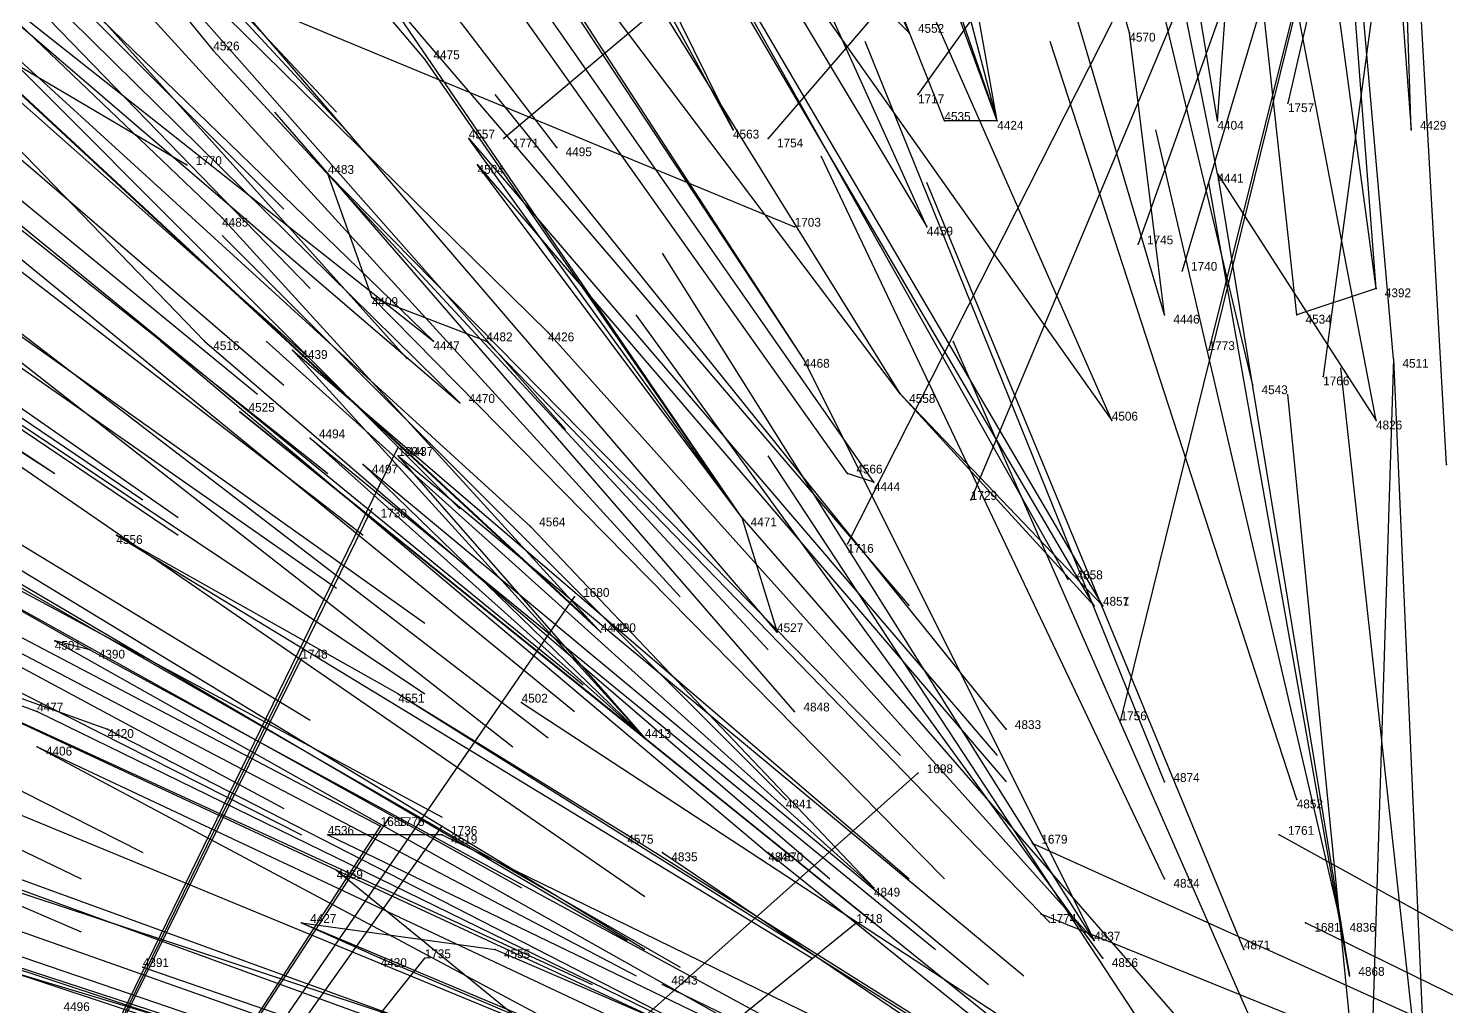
# Model space of a CAD drawing. Extents: x -0.5 to 0.59, y -0.5 to 0.58.
# Drawn here: x -0.169 to -0.008, y 0.0495 to 0.1605 of the extents above; entities that cross this region are included whole.
import ezdxf

# ---------------------------------------------------------------- set-up
doc = ezdxf.new("R2010")
doc.units = 0
for name, color, linetype in [('Facilities', 3, 'CONTINUOUS'), ('Facilities_lines', 3, 'CONTINUOUS'), ('Normals', 1, 'CONTINUOUS'), ('Source_points', 5, 'CONTINUOUS'), ('Text', 3, 'CONTINUOUS')]:
    doc.layers.add(name, color=color, linetype=linetype)

msp = doc.modelspace()

# ---------------------------------------------------------------- linework, layer by layer
at = {"layer": 'Facilities', "color": 3}
for p in [(-0.059, 0.15, -0.403), (-0.034, 0.15, -0.385), (-0.109, 0.147, -0.457), (-0.034, 0.144, -0.369), (-0.016, 0.131, -0.329), (-0.13, 0.13, -0.46), (-0.04, 0.128, -0.334), (-0.081, 0.123, -0.368), (-0.014, 0.123, -0.309), (-0.03, 0.12, -0.309), (-0.07, 0.119, -0.345), (-0.008, 0.111, -0.278), (-0.073, 0.109, -0.328), (-0.088, 0.105, -0.342), (-0.112, 0.104, -0.382), (-0.051, 0.098, -0.277), (-0.105, 0.093, -0.35), (-0.162, 0.09, -0.462), (-0.127, 0.085, -0.383), (-0.113, 0.084, -0.353), (-0.082, 0.083, -0.292), (-0.058, 0.081, -0.249), (-0.168, 0.079, -0.463), (-0.099, 0.08, -0.318), (-0.04, 0.075, -0.213), (-0.083, 0.073, -0.276), (-0.025, 0.073, -0.192), (-0.122, 0.069, -0.35), (-0.097, 0.067, -0.294), (-0.085, 0.067, -0.271), (-0.134, 0.065, -0.373), (-0.084, 0.066, -0.267), (-0.04, 0.064, -0.188), (-0.138, 0.059, -0.375), (-0.02, 0.059, -0.155), (-0.047, 0.055, -0.18), (-0.031, 0.056, -0.161), (-0.156, 0.054, -0.413), (-0.097, 0.052, -0.276)]:
    msp.add_point(p, dxfattribs=at)
at = {"layer": 'Facilities_lines', "color": 3}
for p, q in [((-0.006, 0.24, -1.25), (-0.115, 0.148, -1.25)), ((-0.006, 0.24, -1.25), (-0.085, 0.148, -1.25)), ((-0.006, 0.24, -1.25), (-0.076, 0.102, -1.25)), ((-0.006, 0.24, -1.25), (-0.068, 0.153, -1.25)), ((-0.006, 0.24, -1.25), (-0.062, 0.107, -1.25)), ((-0.006, 0.24, -1.25), (-0.045, 0.082, -1.25)), ((-0.006, 0.24, -1.25), (-0.043, 0.136, -1.25)), ((-0.006, 0.24, -1.25), (-0.038, 0.133, -1.25)), ((-0.006, 0.24, -1.25), (-0.035, 0.124, -1.25)), ((-0.006, 0.24, -1.25), (-0.026, 0.152, -1.25)), ((-0.006, 0.24, -1.25), (-0.022, 0.121, -1.25)), ((-0.059, 0.15, -0.403), (-0.085, 0.225, -0.602)), ((-0.124, 0.22, -0.631), (-0.089, 0.149, -0.434)), ((-0.016, 0.131, -0.329), (-0.028, 0.22, -0.555)), ((-0.197, 0.218, -0.736), (-0.148, 0.158, -0.542)), ((-0.273, 0.217, -1.25), (-0.082, 0.138, -1.25)), ((-0.273, 0.217, -1.25), (-0.151, 0.145, -1.25)), ((-0.034, 0.15, -0.385), (-0.031, 0.191, -0.484)), ((-0.097, 0.188, -0.53), (-0.067, 0.138, -0.383)), ((-0.097, 0.188, -0.53), (-0.046, 0.116, -0.313)), ((-0.097, 0.188, -0.53), (-0.069, 0.16, -0.436)), ((-0.059, 0.15, -0.403), (-0.069, 0.188, -0.499)), ((-0.015, 0.188, -0.471), (-0.012, 0.149, -0.374)), ((-0.207, 0.185, -0.694), (-0.149, 0.125, -0.486)), ((-0.169, 0.184, -0.624), (-0.11, 0.126, -0.418)), ((-0.07, 0.119, -0.345), (-0.116, 0.18, -0.535)), ((-0.19, 0.178, -0.65), (-0.123, 0.125, -0.439)), ((-0.19, 0.178, -0.65), (-0.12, 0.118, -0.421)), ((-0.059, 0.15, -0.403), (-0.064, 0.178, -0.473)), ((-0.088, 0.105, -0.342), (-0.129, 0.165, -0.524)), ((-0.081, 0.123, -0.368), (-0.108, 0.164, -0.49)), ((-0.04, 0.128, -0.334), (-0.044, 0.16, -0.414)), ((-0.088, 0.105, -0.342), (-0.124, 0.157, -0.5)), ((-0.059, 0.15, -0.403), (-0.065, 0.15, -0.409)), ((-0.088, 0.105, -0.342), (-0.119, 0.148, -0.476)), ((-0.088, 0.105, -0.342), (-0.118, 0.145, -0.468)), ((-0.13, 0.13, -0.46), (-0.135, 0.144, -0.494)), ((-0.034, 0.144, -0.369), (-0.016, 0.116, -0.292)), ((-0.034, 0.144, -0.369), (-0.019, 0.053, -0.141)), ((-0.105, 0.093, -0.35), (-0.147, 0.139, -0.506)), ((-0.016, 0.131, -0.329), (-0.025, 0.128, -0.325)), ((-0.13, 0.13, -0.46), (-0.117, 0.125, -0.429)), ((-0.099, 0.08, -0.318), (-0.139, 0.124, -0.465)), ((-0.081, 0.123, -0.368), (-0.048, 0.057, -0.188)), ((-0.014, 0.123, -0.309), (-0.017, 0.028, -0.081)), ((-0.014, 0.123, -0.309), (-0.01, 0.031, -0.082)), ((-0.07, 0.119, -0.345), (-0.048, 0.095, -0.267)), ((-0.07, 0.119, -0.345), (-0.047, 0.095, -0.266)), ((-0.099, 0.08, -0.318), (-0.145, 0.117, -0.467)), ((-0.204, -0.045, -1.25), (-0.127, 0.113, -1.25)), ((-0.099, 0.08, -0.318), (-0.137, 0.114, -0.445)), ((-0.099, 0.08, -0.318), (-0.127, 0.112, -0.423)), ((-0.099, 0.08, -0.318), (-0.131, 0.111, -0.428)), ((-0.073, 0.109, -0.328), (-0.076, 0.11, -0.334)), ((-0.239, 0.109, -0.656), (-0.16, 0.081, -0.448)), ((-0.239, 0.109, -0.656), (-0.168, 0.083, -0.469)), ((-0.162, 0.09, -0.462), (-0.194, 0.108, -0.554)), ((-0.204, -0.045, -1.25), (-0.13, 0.106, -1.25)), ((-0.088, 0.105, -0.342), (-0.084, 0.092, -0.313)), ((-0.112, 0.104, -0.382), (-0.073, 0.063, -0.241)), ((-0.127, 0.085, -0.383), (-0.159, 0.103, -0.473)), ((-0.204, -0.045, -1.25), (-0.107, 0.096, -1.25)), ((-0.105, 0.093, -0.35), (-0.104, 0.092, -0.347)), ((-0.134, 0.065, -0.373), (-0.19, 0.091, -0.526)), ((-0.162, 0.09, -0.462), (-0.166, 0.091, -0.473)), ((-0.204, -0.045, -1.25), (-0.138, 0.089, -1.25)), ((-0.127, 0.085, -0.383), (-0.101, 0.069, -0.306)), ((-0.168, 0.079, -0.463), (-0.108, 0.047, -0.295)), ((-0.204, -0.045, -1.25), (-0.068, 0.076, -1.25)), ((-0.204, -0.045, -1.25), (-0.128, 0.071, -1.25)), ((-0.204, -0.045, -1.25), (-0.129, 0.07, -1.25)), ((-0.204, -0.045, -1.25), (-0.122, 0.07, -1.25)), ((-0.122, 0.069, -0.35), (-0.135, 0.069, -0.379)), ((0.109, -0.006, -1.25), (-0.055, 0.068, -1.25)), ((0.109, -0.006, -1.25), (-0.027, 0.069, -1.25)), ((-0.134, 0.065, -0.373), (-0.107, 0.043, -0.287)), ((0.109, -0.006, -1.25), (-0.054, 0.06, -1.25)), ((-0.204, -0.045, -1.25), (-0.075, 0.059, -1.25)), ((-0.138, 0.059, -0.375), (-0.129, 0.055, -0.351)), ((-0.138, 0.059, -0.375), (-0.116, 0.056, -0.321)), ((0.109, -0.006, -1.25), (-0.024, 0.059, -1.25)), ((-0.204, -0.045, -1.25), (-0.124, 0.055, -1.25))]:
    msp.add_line(p, q, dxfattribs=at)
at = {"layer": 'Normals', "color": 1}
for p, q in [((-0.044, 0.16, -0.414), (-0.069, 0.248, -0.375)), ((-0.069, 0.16, -0.436), (-0.107, 0.244, -0.397)), ((-0.012, 0.149, -0.374), (-0.015, 0.242, -0.336)), ((-0.034, 0.15, -0.385), (-0.049, 0.241, -0.346)), ((-0.059, 0.15, -0.403), (-0.091, 0.237, -0.365)), ((-0.065, 0.15, -0.409), (-0.099, 0.236, -0.372)), ((-0.034, 0.144, -0.369), (-0.052, 0.234, -0.331)), ((-0.089, 0.149, -0.434), (-0.133, 0.23, -0.395)), ((-0.124, 0.157, -0.5), (-0.184, 0.228, -0.463)), ((-0.016, 0.131, -0.329), (-0.023, 0.223, -0.292)), ((-0.067, 0.138, -0.383), (-0.105, 0.222, -0.345)), ((-0.109, 0.147, -0.457), (-0.165, 0.22, -0.417)), ((-0.025, 0.128, -0.325), (-0.035, 0.22, -0.288)), ((-0.197, 0.218, -0.736), (-0.134, 0.151, -0.773)), ((-0.196, 0.217, -0.732), (-0.133, 0.149, -0.769)), ((-0.04, 0.128, -0.334), (-0.066, 0.216, -0.296)), ((-0.014, 0.123, -0.309), (-0.022, 0.214, -0.269)), ((-0.03, 0.12, -0.309), (-0.051, 0.208, -0.267)), ((-0.206, 0.206, -0.729), (-0.14, 0.14, -0.765)), ((-0.016, 0.116, -0.292), (-0.033, 0.205, -0.251)), ((-0.147, 0.139, -0.506), (-0.214, 0.203, -0.469)), ((-0.081, 0.123, -0.368), (-0.131, 0.2, -0.328)), ((-0.046, 0.116, -0.313), (-0.083, 0.2, -0.273)), ((-0.008, 0.111, -0.278), (-0.013, 0.2, -0.232)), ((-0.202, 0.198, -0.708), (-0.137, 0.131, -0.743)), ((-0.07, 0.119, -0.345), (-0.119, 0.198, -0.308)), ((-0.188, 0.192, -0.672), (-0.126, 0.123, -0.71)), ((-0.123, 0.125, -0.439), (-0.189, 0.189, -0.399)), ((-0.076, 0.11, -0.334), (-0.13, 0.186, -0.298)), ((-0.207, 0.185, -0.694), (-0.137, 0.123, -0.731)), ((-0.169, 0.184, -0.624), (-0.108, 0.115, -0.662)), ((-0.073, 0.109, -0.328), (-0.126, 0.185, -0.292)), ((-0.12, 0.118, -0.421), (-0.186, 0.183, -0.382)), ((-0.211, 0.181, -0.694), (-0.14, 0.12, -0.731)), ((-0.215, 0.178, -0.699), (-0.143, 0.119, -0.735)), ((-0.051, 0.098, -0.277), (-0.096, 0.178, -0.237)), ((-0.048, 0.095, -0.267), (-0.095, 0.175, -0.229)), ((-0.047, 0.095, -0.266), (-0.094, 0.175, -0.228)), ((-0.185, 0.171, -0.631), (-0.12, 0.106, -0.67)), ((-0.208, 0.168, -0.668), (-0.135, 0.11, -0.705)), ((-0.112, 0.104, -0.382), (-0.18, 0.166, -0.343)), ((-0.158, 0.165, -0.571), (-0.095, 0.096, -0.608)), ((-0.129, 0.165, -0.524), (-0.069, 0.095, -0.562)), ((-0.084, 0.092, -0.313), (-0.145, 0.163, -0.276)), ((-0.244, 0.16, -0.729), (-0.166, 0.11, -0.767)), ((-0.243, 0.161, -0.729), (-0.166, 0.11, -0.766)), ((-0.205, 0.16, -0.65), (-0.131, 0.103, -0.686)), ((-0.233, 0.159, -0.705), (-0.156, 0.107, -0.742)), ((-0.228, 0.158, -0.694), (-0.152, 0.105, -0.731)), ((-0.148, 0.158, -0.542), (-0.085, 0.09, -0.578)), ((-0.04, 0.075, -0.213), (-0.074, 0.159, -0.171)), ((-0.025, 0.073, -0.192), (-0.053, 0.159, -0.15)), ((-0.229, 0.155, -0.691), (-0.152, 0.103, -0.728)), ((-0.105, 0.093, -0.35), (-0.173, 0.156, -0.314)), ((-0.104, 0.092, -0.347), (-0.172, 0.155, -0.31)), ((-0.058, 0.081, -0.249), (-0.116, 0.153, -0.212)), ((-0.068, 0.153, -1.25), (-0.068, 0.153, -1.15)), ((-0.026, 0.152, -1.25), (-0.026, 0.152, -1.15)), ((-0.21, 0.15, -0.645), (-0.134, 0.097, -0.682)), ((-0.082, 0.083, -0.292), (-0.141, 0.151, -0.249)), ((-0.02, 0.059, -0.155), (-0.041, 0.149, -0.117)), ((-0.2, 0.147, -0.62), (-0.124, 0.093, -0.658)), ((-0.119, 0.148, -0.476), (-0.059, 0.078, -0.514)), ((-0.115, 0.148, -1.25), (-0.115, 0.148, -1.15)), ((-0.085, 0.148, -1.25), (-0.085, 0.148, -1.15)), ((-0.151, 0.145, -1.25), (-0.151, 0.145, -1.15)), ((-0.118, 0.145, -0.468), (-0.058, 0.075, -0.506)), ((-0.04, 0.064, -0.188), (-0.079, 0.146, -0.147)), ((-0.177, 0.144, -0.571), (-0.106, 0.086, -0.61)), ((-0.135, 0.144, -0.494), (-0.07, 0.078, -0.53)), ((-0.031, 0.056, -0.161), (-0.067, 0.143, -0.125)), ((-0.019, 0.053, -0.141), (-0.035, 0.143, -0.101)), ((-0.178, 0.141, -0.568), (-0.107, 0.083, -0.607)), ((-0.202, 0.137, -0.61), (-0.124, 0.085, -0.647)), ((-0.083, 0.073, -0.276), (-0.147, 0.137, -0.234)), ((-0.082, 0.138, -1.25), (-0.082, 0.138, -1.15)), ((-0.187, 0.136, -0.577), (-0.114, 0.079, -0.617)), ((-0.183, 0.136, -0.57), (-0.11, 0.08, -0.61)), ((-0.043, 0.136, -1.25), (-0.043, 0.136, -1.15)), ((-0.048, 0.057, -0.188), (-0.097, 0.135, -0.147)), ((-0.038, 0.133, -1.25), (-0.038, 0.133, -1.15)), ((-0.216, 0.13, -0.63), (-0.137, 0.082, -0.668)), ((-0.13, 0.13, -0.46), (-0.065, 0.064, -0.497)), ((-0.047, 0.055, -0.18), (-0.1, 0.128, -0.137)), ((-0.11, 0.126, -0.418), (-0.048, 0.057, -0.457)), ((-0.084, 0.066, -0.267), (-0.154, 0.125, -0.226)), ((-0.149, 0.125, -0.486), (-0.078, 0.064, -0.521)), ((-0.073, 0.063, -0.241), (-0.142, 0.125, -0.202)), ((-0.139, 0.124, -0.465), (-0.069, 0.064, -0.503)), ((-0.117, 0.125, -0.429), (-0.053, 0.059, -0.467)), ((-0.028, 0.043, -0.128), (-0.064, 0.125, -0.084)), ((-0.035, 0.124, -1.25), (-0.035, 0.124, -1.15)), ((-0.022, 0.121, -1.25), (-0.022, 0.121, -1.15)), ((-0.01, 0.031, -0.082), (-0.02, 0.122, -0.041)), ((-0.017, 0.028, -0.081), (-0.026, 0.119, -0.041)), ((-0.222, 0.116, -0.625), (-0.14, 0.072, -0.662)), ((-0.145, 0.117, -0.467), (-0.073, 0.059, -0.504)), ((-0.204, 0.115, -0.586), (-0.122, 0.071, -0.623)), ((-0.176, 0.115, -0.524), (-0.099, 0.062, -0.561)), ((-0.211, 0.113, -0.6), (-0.129, 0.07, -0.636)), ((-0.137, 0.114, -0.445), (-0.066, 0.056, -0.485)), ((-0.127, 0.113, -1.25), (-0.127, 0.113, -1.15)), ((-0.127, 0.112, -0.423), (-0.056, 0.053, -0.461)), ((-0.037, 0.039, -0.134), (-0.085, 0.112, -0.087)), ((-0.221, 0.111, -0.618), (-0.138, 0.069, -0.655)), ((-0.131, 0.111, -0.428), (-0.06, 0.052, -0.467)), ((-0.239, 0.109, -0.656), (-0.156, 0.067, -0.695)), ((-0.194, 0.108, -0.554), (-0.113, 0.063, -0.592)), ((-0.062, 0.107, -1.25), (-0.062, 0.107, -1.15)), ((-0.13, 0.106, -1.25), (-0.13, 0.106, -1.15)), ((-0.088, 0.105, -0.342), (-0.027, 0.035, -0.379)), ((-0.246, 0.104, -0.668), (-0.163, 0.064, -0.707)), ((-0.181, 0.104, -0.521), (-0.101, 0.057, -0.558)), ((-0.178, 0.104, -0.515), (-0.099, 0.056, -0.552)), ((-0.159, 0.103, -0.473), (-0.08, 0.055, -0.511)), ((-0.076, 0.102, -1.25), (-0.076, 0.102, -1.15)), ((-0.175, 0.1, -0.504), (-0.095, 0.054, -0.543)), ((-0.182, 0.096, -0.514), (-0.1, 0.053, -0.552)), ((-0.107, 0.096, -1.25), (-0.107, 0.096, -1.15)), ((-0.247, 0.094, -0.661), (-0.163, 0.058, -0.7)), ((-0.19, 0.091, -0.526), (-0.105, 0.052, -0.563)), ((-0.166, 0.091, -0.473), (-0.086, 0.046, -0.512)), ((-0.162, 0.09, -0.462), (-0.081, 0.046, -0.501)), ((-0.138, 0.089, -1.25), (-0.138, 0.089, -1.15)), ((-0.127, 0.085, -0.383), (-0.049, 0.036, -0.42)), ((-0.113, 0.084, -0.353), (-0.035, 0.033, -0.389)), ((-0.168, 0.083, -0.469), (-0.086, 0.043, -0.51)), ((-0.16, 0.081, -0.448), (-0.078, 0.039, -0.486)), ((-0.045, 0.082, -1.25), (-0.045, 0.082, -1.15)), ((-0.168, 0.079, -0.463), (-0.085, 0.04, -0.504)), ((-0.099, 0.08, -0.318), (-0.027, 0.022, -0.357)), ((-0.203, 0.076, -0.541), (-0.115, 0.044, -0.577)), ((-0.068, 0.076, -1.25), (-0.068, 0.076, -1.15)), ((-0.179, 0.075, -0.486), (-0.094, 0.04, -0.525)), ((-0.225, 0.074, -0.592), (-0.137, 0.044, -0.629)), ((-0.205, 0.074, -0.546), (-0.117, 0.045, -0.582)), ((-0.198, 0.073, -0.528), (-0.11, 0.041, -0.564)), ((-0.128, 0.071, -1.25), (-0.128, 0.071, -1.15)), ((-0.129, 0.07, -1.25), (-0.129, 0.07, -1.15)), ((-0.122, 0.07, -1.25), (-0.122, 0.07, -1.15)), ((-0.201, 0.069, -0.531), (-0.113, 0.038, -0.567)), ((-0.135, 0.069, -0.379), (-0.052, 0.029, -0.417)), ((-0.122, 0.069, -0.35), (-0.038, 0.028, -0.386)), ((-0.101, 0.069, -0.306), (-0.023, 0.02, -0.345)), ((-0.055, 0.068, -1.25), (-0.055, 0.068, -1.15)), ((-0.027, 0.069, -1.25), (-0.027, 0.069, -1.15)), ((-0.21, 0.067, -0.55), (-0.121, 0.038, -0.586)), ((-0.097, 0.067, -0.294), (-0.02, 0.015, -0.332)), ((-0.085, 0.067, -0.271), (-0.014, 0.01, -0.312)), ((-0.209, 0.066, -0.549), (-0.121, 0.037, -0.585)), ((-0.134, 0.065, -0.373), (-0.05, 0.026, -0.41)), ((-0.206, 0.064, -0.539), (-0.116, 0.037, -0.575)), ((-0.054, 0.06, -1.25), (-0.054, 0.06, -1.15)), ((-0.138, 0.059, -0.375), (-0.052, 0.023, -0.411)), ((-0.075, 0.059, -1.25), (-0.075, 0.059, -1.15)), ((-0.024, 0.059, -1.25), (-0.024, 0.059, -1.15)), ((-0.18, 0.057, -0.472), (-0.092, 0.028, -0.511)), ((-0.129, 0.055, -0.351), (-0.044, 0.019, -0.389)), ((-0.124, 0.055, -1.25), (-0.124, 0.055, -1.15)), ((-0.116, 0.056, -0.321), (-0.03, 0.019, -0.357)), ((-0.156, 0.054, -0.413), (-0.069, 0.024, -0.451)), ((-0.097, 0.052, -0.276), (-0.014, 0.012, -0.315))]:
    msp.add_line(p, q, dxfattribs=at)
at = {"layer": 'Source_points', "color": 5}
for p in [(-0.069, 0.16, -0.436), (-0.044, 0.16, -0.414), (-0.148, 0.158, -0.542), (-0.124, 0.157, -0.5), (-0.068, 0.153, -1.25), (-0.026, 0.152, -1.25), (-0.065, 0.15, -0.409), (-0.089, 0.149, -0.434), (-0.012, 0.149, -0.374), (-0.119, 0.148, -0.476), (-0.115, 0.148, -1.25), (-0.085, 0.148, -1.25), (-0.151, 0.145, -1.25), (-0.118, 0.145, -0.468), (-0.135, 0.144, -0.494), (-0.147, 0.139, -0.506), (-0.082, 0.138, -1.25), (-0.067, 0.138, -0.383), (-0.043, 0.136, -1.25), (-0.038, 0.133, -1.25), (-0.025, 0.128, -0.325), (-0.11, 0.126, -0.418), (-0.149, 0.125, -0.486), (-0.139, 0.124, -0.465), (-0.123, 0.125, -0.439), (-0.117, 0.125, -0.429), (-0.035, 0.124, -1.25), (-0.022, 0.121, -1.25), (-0.12, 0.118, -0.421), (-0.145, 0.117, -0.467), (-0.046, 0.116, -0.313), (-0.016, 0.116, -0.292), (-0.137, 0.114, -0.445), (-0.127, 0.113, -1.25), (-0.127, 0.112, -0.423), (-0.131, 0.111, -0.428), (-0.076, 0.11, -0.334), (-0.062, 0.107, -1.25), (-0.13, 0.106, -1.25), (-0.159, 0.103, -0.473), (-0.076, 0.102, -1.25), (-0.107, 0.096, -1.25), (-0.048, 0.095, -0.267), (-0.047, 0.095, -0.266), (-0.104, 0.092, -0.347), (-0.084, 0.092, -0.313), (-0.166, 0.091, -0.473), (-0.138, 0.089, -1.25), (-0.168, 0.083, -0.469), (-0.16, 0.081, -0.448), (-0.045, 0.082, -1.25), (-0.068, 0.076, -1.25), (-0.128, 0.071, -1.25), (-0.129, 0.07, -1.25), (-0.122, 0.07, -1.25), (-0.135, 0.069, -0.379), (-0.101, 0.069, -0.306), (-0.055, 0.068, -1.25), (-0.027, 0.069, -1.25), (-0.073, 0.063, -0.241), (-0.054, 0.06, -1.25), (-0.075, 0.059, -1.25), (-0.024, 0.059, -1.25), (-0.048, 0.057, -0.188), (-0.129, 0.055, -0.351), (-0.124, 0.055, -1.25), (-0.116, 0.056, -0.321), (-0.019, 0.053, -0.141)]:
    msp.add_point(p, dxfattribs=at)

# ---------------------------------------------------------------- texts
at = {"layer": 'Text', "color": 3}
for s, p in [('4552', (-0.068, 0.16, -0.436)), ('4570', (-0.044, 0.159, -0.414)), ('4526', (-0.148, 0.158, -0.542)), ('4475', (-0.123, 0.157, -0.5)), ('1717', (-0.068, 0.152, -1.25)), ('1757', (-0.026, 0.151, -1.25)), ('4535', (-0.065, 0.15, -0.409)), ('4424', (-0.059, 0.149, -0.403)), ('4404', (-0.034, 0.149, -0.385)), ('4429', (-0.011, 0.149, -0.374)), ('4557', (-0.119, 0.148, -0.476)), ('4563', (-0.089, 0.148, -0.434)), ('1771', (-0.114, 0.147, -1.25)), ('4495', (-0.108, 0.146, -0.457)), ('1754', (-0.084, 0.147, -1.25)), ('1770', (-0.15, 0.145, -1.25)), ('4483', (-0.135, 0.144, -0.494)), ('4504', (-0.118, 0.144, -0.468)), ('4441', (-0.034, 0.143, -0.369)), ('4485', (-0.147, 0.138, -0.506)), ('1703', (-0.082, 0.138, -1.25)), ('4459', (-0.067, 0.137, -0.383)), ('1745', (-0.042, 0.136, -1.25)), ('1740', (-0.037, 0.133, -1.25)), ('4392', (-0.015, 0.13, -0.329)), ('4409', (-0.13, 0.129, -0.46)), ('4446', (-0.039, 0.127, -0.334)), ('4534', (-0.024, 0.127, -0.325)), ('4482', (-0.117, 0.125, -0.429)), ('4426', (-0.11, 0.125, -0.418)), ('4516', (-0.148, 0.124, -0.486)), ('4439', (-0.138, 0.123, -0.465)), ('4447', (-0.123, 0.124, -0.439)), ('1773', (-0.035, 0.124, -1.25)), ('4468', (-0.081, 0.122, -0.368)), ('4511', (-0.013, 0.122, -0.309)), ('1766', (-0.022, 0.12, -1.25)), ('4543', (-0.029, 0.119, -0.309)), ('4525', (-0.144, 0.117, -0.467)), ('4470', (-0.119, 0.118, -0.421)), ('4558', (-0.069, 0.118, -0.345)), ('4506', (-0.046, 0.116, -0.313)), ('4826', (-0.016, 0.115, -0.292)), ('4494', (-0.136, 0.114, -0.445)), ('1694', (-0.127, 0.112, -1.25)), ('4437', (-0.126, 0.112, -0.423)), ('4497', (-0.13, 0.11, -0.428)), ('4566', (-0.075, 0.11, -0.334)), ('4444', (-0.073, 0.108, -0.328)), ('1729', (-0.062, 0.107, -1.25)), ('1730', (-0.129, 0.105, -1.25)), ('4564', (-0.111, 0.104, -0.382)), ('4471', (-0.087, 0.104, -0.342)), ('4556', (-0.159, 0.102, -0.473)), ('1716', (-0.076, 0.101, -1.25)), ('4858', (-0.05, 0.098, -0.277)), ('1680', (-0.106, 0.096, -1.25)), ('4851', (-0.047, 0.095, -0.267)), ('4857', (-0.047, 0.095, -0.266)), ('4442', (-0.104, 0.092, -0.35)), ('4490', (-0.103, 0.092, -0.347)), ('4527', (-0.084, 0.092, -0.313)), ('4501', (-0.166, 0.09, -0.473)), ('4390', (-0.161, 0.089, -0.462)), ('1748', (-0.138, 0.089, -1.25)), ('4477', (-0.168, 0.083, -0.469)), ('4551', (-0.127, 0.084, -0.383)), ('4502', (-0.113, 0.084, -0.353)), ('4848', (-0.081, 0.083, -0.292)), ('1756', (-0.045, 0.082, -1.25)), ('4420', (-0.16, 0.08, -0.448)), ('4413', (-0.099, 0.08, -0.318)), ('4833', (-0.057, 0.081, -0.249)), ('4406', (-0.167, 0.078, -0.463)), ('1698', (-0.067, 0.076, -1.25)), ('4874', (-0.039, 0.075, -0.213)), ('4841', (-0.083, 0.072, -0.276)), ('4852', (-0.025, 0.072, -0.192)), ('1685', (-0.129, 0.07, -1.25)), ('1775', (-0.127, 0.07, -1.25)), ('4536', (-0.135, 0.069, -0.379)), ('1736', (-0.121, 0.069, -1.25)), ('1761', (-0.026, 0.069, -1.25)), ('4519', (-0.121, 0.068, -0.35)), ('4575', (-0.101, 0.068, -0.306)), ('1679', (-0.054, 0.068, -1.25)), ('4835', (-0.096, 0.066, -0.294)), ('4846', (-0.085, 0.066, -0.271)), ('4870', (-0.084, 0.066, -0.267)), ('4469', (-0.134, 0.064, -0.373)), ('4849', (-0.073, 0.062, -0.241)), ('4834', (-0.039, 0.063, -0.188)), ('4427', (-0.137, 0.059, -0.375)), ('1718', (-0.075, 0.059, -1.25)), ('1774', (-0.053, 0.059, -1.25)), ('4837', (-0.048, 0.057, -0.188)), ('1681', (-0.023, 0.058, -1.25)), ('4836', (-0.019, 0.058, -0.155)), ('4871', (-0.031, 0.056, -0.161)), ('4391', (-0.156, 0.054, -0.413)), ('4430', (-0.129, 0.054, -0.351)), ('1735', (-0.124, 0.055, -1.25)), ('4555', (-0.115, 0.055, -0.321)), ('4856', (-0.046, 0.054, -0.18)), ('4868', (-0.018, 0.053, -0.141)), ('4843', (-0.096, 0.052, -0.276)), ('4496', (-0.165, 0.049, -0.431))]:
    msp.add_text(s, height=0.001, dxfattribs=at).set_placement(p)

doc.saveas('drawing.dxf')
